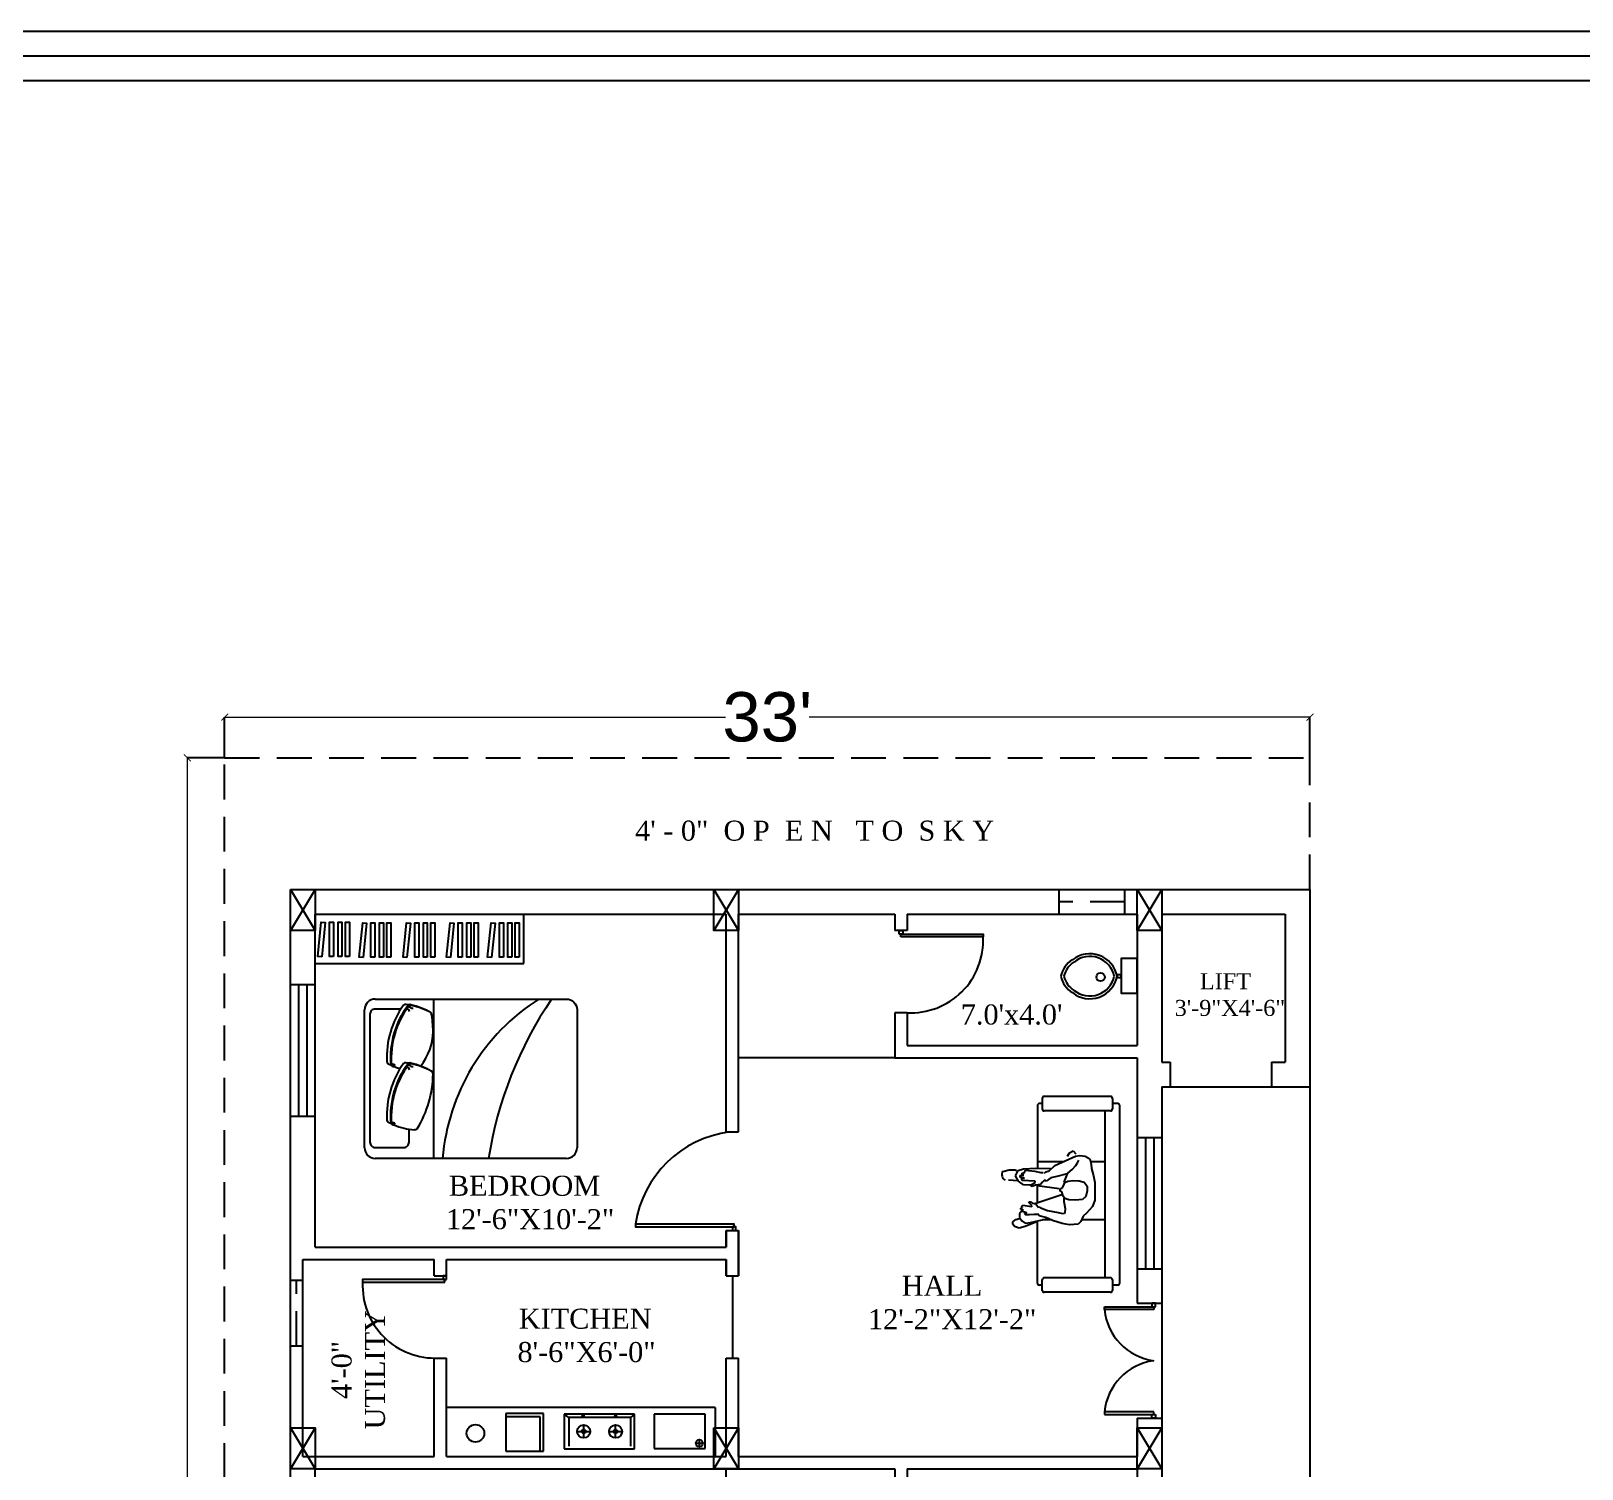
# Model space of a CAD drawing. Header units: inches. Extents: x 572007 to 584304, y -133032 to -127720.
# Drawn here: x 573574 to 574140, y -131733 to -131208 of the extents above; entities that cross this region are included whole.
import ezdxf

# ---------------------------------------------------------------- set-up
doc = ezdxf.new("R2010")
doc.units = ezdxf.units.IN
doc.header["$LTSCALE"] = 2
doc.header["$MEASUREMENT"] = 0
doc.header["$PDSIZE"] = 60727.40515
doc.linetypes.add('HIDDEN', pattern=[9.525, 6.35, -3.175])
doc.styles.add('MtXpl_Times_New_Roma', font='times.ttf')
doc.styles.get("Standard").update_dxf_attribs({"font": 'arial.ttf'})
doc.dimstyles.new('Standard$0', dxfattribs={"dimtxt": 12, "dimasz": 2.5, "dimexe": 0, "dimexo": 0, "dimgap": 0, "dimtad": 0, "dimdec": 1, "dimzin": 0, "dimdsep": 46, "dimlunit": 4, "dimtxsty": 'Standard', "dimblk": 'ARCHTICK', "dimcen": 15.09, "dimclrd": 47, "dimadec": 0, "dimazin": 0, "dimtfac": 1, "dimtdec": 1, "dimtofl": 0, "dimtmove": 0, "dimatfit": 3, "dimldrblk": 'ARCHTICK', "dimfxl": 1, "dimtolj": 1, "dimtzin": 0, "dimlwd": 20, "dimarcsym": 0})

# ---------------------------------------------------------------- blocks, each defined once
blk = doc.blocks.new('_ArchTick')
at = {"color": 0, "linetype": 'ByBlock', "const_width": 0.15}
blk.add_lwpolyline([(-0.5, -0.5), (0.5, 0.5)], dxfattribs=at)
blk = doc.blocks.new('*D16')
at = {"color": 0, "linetype": 'Continuous', "lineweight": -2, "transparency": 16777216}
for p, q in [((573645, -131473.12), (573645, -131458.25)), ((574041, -131473.12), (574041, -131458.25))]:
    blk.add_line(p, q, dxfattribs=at)
at = {"color": 47, "lineweight": 20, "transparency": 16777216}
for p, q in [((573645, -131458.25), (573827.73, -131458.25)), ((574041, -131458.25), (573858.27, -131458.25))]:
    blk.add_line(p, q, dxfattribs=at)
at = {"layer": 'DEFPOINTS', "color": 0, "transparency": 16777216}
for p in [(574041, -131458.25), (573645, -131473.12), (574041, -131473.12)]:
    blk.add_point(p, dxfattribs=at)
at = {"color": 47, "lineweight": 20, "transparency": 16777216, "xscale": 2.5, "yscale": 2.5, "zscale": 2.5, "rotation": 180}
blk.add_blockref('_ArchTick', (573645, -131458.25), dxfattribs=at)
at = {"color": 47, "lineweight": 20, "transparency": 16777216, "xscale": 2.5, "yscale": 2.5, "zscale": 2.5}
blk.add_blockref('_ArchTick', (574041, -131458.25), dxfattribs=at)
at = {"color": 0, "transparency": 16777216, "insert": (573843, -131458.25), "char_height": 12, "attachment_point": 5}
blk.add_mtext("\\A1;{\\H1.5x;33'}", dxfattribs=at)
blk = doc.blocks.new('*D17')
at = {"color": 0, "linetype": 'Continuous', "lineweight": -2, "transparency": 16777216}
for p, q in [((573645, -131473.12), (573631.36, -131473.12)), ((573645, -132193.12), (573631.36, -132193.12))]:
    blk.add_line(p, q, dxfattribs=at)
at = {"color": 47, "lineweight": 20, "transparency": 16777216}
for p, q in [((573631.36, -131473.12), (573631.36, -131817.79)), ((573631.36, -132193.12), (573631.36, -131848.44))]:
    blk.add_line(p, q, dxfattribs=at)
at = {"layer": 'DEFPOINTS', "color": 0, "transparency": 16777216}
for p in [(573645, -131473.12), (573631.36, -132193.12), (573645, -132193.12)]:
    blk.add_point(p, dxfattribs=at)
at = {"color": 47, "lineweight": 20, "transparency": 16777216, "xscale": 2.5, "yscale": 2.5, "zscale": 2.5}
for p, rotation in [((573631.36, -131473.12), 90), ((573631.36, -132193.12), 270)]:
    blk.add_blockref('_ArchTick', p, dxfattribs=dict(at, rotation=rotation))
at = {"color": 0, "transparency": 16777216, "insert": (573631.36, -131833.12), "char_height": 12, "attachment_point": 5, "rotation": 90}
blk.add_mtext("\\A1;{\\H1.5x;60'}", dxfattribs=at)

msp = doc.modelspace()

# ---------------------------------------------------------------- linework, layer by layer
at = {"linetype": 'HIDDEN'}
for p, q in [((573645, -131473.12), (574041, -131473.12)), ((573645, -132193.12), (573645, -131473.12)), ((574041, -131521.12), (574041, -131473.12)), ((573973.5, -131525.62), (573949.5, -131525.62)), ((573671.25, -131687.71), (573671.25, -131663.71))]:
    msp.add_line(p, q, dxfattribs=at)
for p, q in [((573669, -131521.12), (573987, -131521.12)), ((573669, -132193.12), (573669, -131521.12)), ((573987, -131521.12), (574041, -131521.12)), ((574041, -131521.12), (574041, -132193.12)), ((573678, -131530.12), (573828, -131530.12)), ((573678, -131651.62), (573678, -131530.12)), ((573754.12, -131548.12), (573754.12, -131530.12)), ((573828, -131609.8), (573828, -131530.12)), ((573832.5, -131530.12), (573889.5, -131530.12)), ((573832.5, -131609.62), (573832.5, -131530.12)), ((573889.5, -131530.12), (573889.5, -131536.12)), ((573894, -131530.12), (573894, -131536.12)), ((573894, -131530.12), (573978, -131530.12)), ((573978, -131530.12), (573978, -131578.12)), ((573987, -131530.12), (573987, -131584.12)), ((573987, -131530.12), (574032, -131530.12)), ((574032, -131530.12), (574032, -131584.12)), ((573678, -131548.12), (573754.12, -131548.12)), ((573672, -131555.88), (573672, -131603.88)), ((573675, -131555.88), (573675, -131603.88)), ((573699.93, -131561.15, 178.69), (573769.72, -131561.15, 178.69)), ((573721.32, -131619.3, 178.69), (573721.32, -131561.15, 178.69)), ((573696.06, -131615.42, 178.69), (573696.06, -131565.02, 178.69)), ((573696.06, -131615.42, 178.69), (573696.06, -131565.02, 178.69)), ((573773.59, -131564.81, 178.69), (573773.59, -131615.4, 178.69)), ((573889.5, -131566.12), (573889.5, -131582.62)), ((573894, -131566.12), (573894, -131578.12)), ((573894, -131578.12), (573978, -131578.12)), ((573889.5, -131582.62), (573978, -131582.62)), ((573978, -131582.62), (573978, -131672.12)), ((573987, -131584.12), (573990, -131584.12)), ((574027, -131584.12), (574032, -131584.12)), ((573943.34, -131597.36), (573943.34, -131601.24)), ((573968.23, -131596.65), (573944.05, -131596.65)), ((573968.94, -131597.36), (573968.94, -131601.24)), ((573987, -131593.12), (573987, -132109.12)), ((573987, -131593.12), (574041, -131593.12)), ((573941.58, -131600.01), (573941.58, -131622.87)), ((573943.34, -131599.3), (573942.28, -131599.3)), ((573968.23, -131601.95), (573944.05, -131601.95)), ((573966.29, -131662.85), (573966.29, -131601.95)), ((573970.88, -131599.3), (573968.94, -131599.3)), ((573971.59, -131664.79), (573971.59, -131600.01)), ((573669, -131603.88), (573678, -131603.88)), ((573828, -131609.62), (573832.5, -131609.62)), ((573978, -131611.62), (573987, -131611.62)), ((573981, -131611.62), (573981, -131659.62)), ((573984, -131611.62), (573984, -131659.62)), ((573769.72, -131619.3, 178.69), (573699.93, -131619.3, 178.69)), ((573947.89, -131621.89), (573955.47, -131618.51)), ((573952.48, -131618.41), (573953.29, -131617.2)), ((573953.29, -131617.2), (573954.66, -131616.56)), ((573954.66, -131616.56), (573955.62, -131617.61)), ((573955.47, -131618.51), (573957.08, -131618.27)), ((573956.2, -131620.84), (573956.68, -131619.96)), ((573957.08, -131618.27), (573958.94, -131618.43)), ((573958.94, -131618.43), (573960.63, -131619.39)), ((573960.63, -131619.39), (573961.19, -131621.33)), ((573934.52, -131623.66), (573936.45, -131623.1)), ((573935.24, -131625.51), (573935.65, -131625.43)), ((573935.65, -131625.43), (573936.61, -131625.35)), ((573936.05, -131624.63), (573937.02, -131624.47)), ((573936.05, -131625.03), (573936.05, -131624.63)), ((573936.61, -131625.35), (573936.05, -131625.03)), ((573936.45, -131623.1), (573940.96, -131622.86)), ((573936.93, -131624.06), (573937.26, -131623.58)), ((573937.02, -131624.47), (573936.93, -131624.06)), ((573937.26, -131623.58), (573940.64, -131623.98)), ((573940.64, -131623.98), (573942.74, -131624.39)), ((573940.96, -131622.86), (573946.28, -131623.02)), ((573951.04, -131620.48), (573941.58, -131620.48)), ((573942.74, -131624.39), (573943.62, -131624.39)), ((573944.19, -131624.63), (573944.67, -131624.14)), ((573944.67, -131624.14), (573945.88, -131623.82)), ((573945.88, -131623.82), (573947.89, -131621.89)), ((573952.41, -131624.87), (573948.7, -131625.83)), ((573952.01, -131626.16), (573952.65, -131624.63)), ((573952.65, -131624.63), (573954.18, -131623.34)), ((573954.18, -131623.34), (573955.55, -131621.81)), ((573955.55, -131621.81), (573956.2, -131620.84)), ((573966.29, -131620.48), (573960.95, -131620.48)), ((573961.19, -131621.33), (573961.27, -131623.02)), ((573961.27, -131623.02), (573962, -131625.67)), ((573962, -131625.67), (573962.48, -131628.09)), ((573936.45, -131628.98), (573934.6, -131627.53)), ((573936.85, -131626.48), (573935.32, -131626.16)), ((573935.81, -131626.96), (573935.89, -131626.56)), ((573935.97, -131627.36), (573935.81, -131626.96)), ((573935.89, -131626.56), (573936.85, -131626.48)), ((573940.72, -131627.61), (573935.97, -131627.36)), ((573939.03, -131629.06), (573936.45, -131628.98)), ((573939.11, -131628.89), (573940.72, -131628.09)), ((573939.11, -131629.3), (573939.11, -131628.89)), ((573939.67, -131629.54), (573939.11, -131629.3)), ((573940.8, -131629.06), (573939.67, -131629.54)), ((573940.72, -131628.09), (573940.72, -131627.61)), ((573942.74, -131628.81), (573940.8, -131629.06)), ((573949.51, -131630.42), (573941.45, -131629.3)), ((573941.58, -131635.48), (573941.58, -131628.96)), ((573943.46, -131628.01), (573942.74, -131628.81)), ((573944.19, -131627.28), (573943.46, -131628.01)), ((573944.75, -131627.53), (573944.19, -131627.28)), ((573946.44, -131626.32), (573944.75, -131627.53)), ((573948.7, -131625.83), (573946.44, -131626.32)), ((573949.83, -131630.75), (573950.15, -131630.26)), ((573949.91, -131631.23), (573949.83, -131630.75)), ((573950.64, -131631.55), (573949.91, -131631.23)), ((573950.15, -131630.26), (573950.64, -131630.1)), ((573950.64, -131630.1), (573951.04, -131629.3)), ((573951.04, -131629.3), (573951.52, -131628.09)), ((573951.36, -131627.93), (573952.01, -131626.16)), ((573951.52, -131628.09), (573952.65, -131627.53)), ((573952.65, -131627.53), (573954.75, -131627.36)), ((573954.75, -131627.36), (573956.76, -131627.45)), ((573956.76, -131627.45), (573958.61, -131628.01)), ((573958.61, -131628.01), (573959.66, -131629.38)), ((573959.74, -131631.07), (573959.26, -131633.16)), ((573959.66, -131629.38), (573959.74, -131631.07)), ((573962.48, -131628.09), (573962.56, -131634.53)), ((573935.73, -131636.79), (573936.29, -131636.3)), ((573936.13, -131637.35), (573935.73, -131636.79)), ((573936.29, -131636.3), (573939.51, -131636.79)), ((573938.39, -131635.42), (573938.55, -131635.09)), ((573939.59, -131636.54), (573938.39, -131635.42)), ((573938.55, -131635.09), (573939.03, -131635.09)), ((573939.03, -131635.09), (573939.76, -131635.58)), ((573939.51, -131636.79), (573939.59, -131636.54)), ((573939.76, -131635.58), (573940.96, -131635.9)), ((573950.47, -131632.52), (573940.56, -131635.82)), ((573940.96, -131635.9), (573942.01, -131637.19)), ((573942.17, -131636.95), (573943.06, -131637.43)), ((573950.55, -131631.87), (573950.64, -131631.55)), ((573950.96, -131633.08), (573950.55, -131631.87)), ((573951.52, -131633.89), (573950.96, -131633.08)), ((573951.28, -131635.18), (573951.28, -131633.81)), ((573951.76, -131637.67), (573951.28, -131635.18)), ((573952.97, -131634.37), (573951.52, -131633.89)), ((573955.47, -131634.53), (573952.97, -131634.37)), ((573958.05, -131634.29), (573955.47, -131634.53)), ((573959.26, -131633.16), (573958.05, -131634.29)), ((573961.6, -131636.79), (573959.42, -131639.28)), ((573962.56, -131634.53), (573961.6, -131636.79)), ((573936.09, -131638.07), (573935, -131639.52)), ((573935, -131640.89), (573935.89, -131642.1)), ((573935.56, -131637.43), (573936.13, -131637.35)), ((573935.56, -131637.83), (573935.56, -131637.43)), ((573936.45, -131638.24), (573935.56, -131637.83)), ((573935.89, -131642.1), (573937.1, -131642.91)), ((573935.97, -131638.4), (573936.45, -131638.24)), ((573936.05, -131638.64), (573935.97, -131638.4)), ((573937.66, -131639.12), (573936.05, -131638.64)), ((573936.93, -131639.36), (573937.66, -131639.12)), ((573937.1, -131639.85), (573936.93, -131639.36)), ((573938.63, -131639.93), (573937.1, -131639.85)), ((573941.58, -131642.27), (573937.1, -131644.11)), ((573937.1, -131642.91), (573939.03, -131642.66)), ((573940.32, -131639.77), (573938.63, -131639.93)), ((573939.03, -131642.66), (573942.17, -131641.94)), ((573942.09, -131639.77), (573940.32, -131639.77)), ((573941.58, -131664.79), (573941.58, -131642.07)), ((573942.25, -131640.25), (573942.09, -131639.77)), ((573942.17, -131641.94), (573945.07, -131641.3)), ((573944.59, -131640.81), (573942.25, -131640.25)), ((573943.06, -131637.43), (573945.24, -131638.24)), ((573946.25, -131641.67), (573943.4, -131641.67)), ((573947.09, -131641.94), (573944.59, -131640.81)), ((573945.24, -131638.24), (573949.1, -131639.04)), ((573950.55, -131643.07), (573947.09, -131641.94)), ((573949.1, -131639.04), (573950.72, -131639.44)), ((573950.72, -131639.44), (573951.44, -131639.28)), ((573951.44, -131639.28), (573951.68, -131638.88)), ((573951.68, -131638.88), (573951.76, -131637.67)), ((573957.4, -131642.26), (573956.44, -131643.23)), ((573958.21, -131640.41), (573957.4, -131642.26)), ((573966.29, -131641.67), (573957.66, -131641.67)), ((573959.42, -131639.28), (573958.21, -131640.41)), ((573828, -131651.62), (573828, -131645.62)), ((573828, -131651.62), (573828, -131645.62)), ((573828, -131645.62), (573828, -131651.62)), ((573828, -131651.62), (573828, -131645.62)), ((573828, -131645.62), (573832.5, -131645.62)), ((573832.5, -131662.12), (573832.5, -131645.62)), ((573832.5, -131662.12), (573832.5, -131645.62)), ((573832.5, -131645.62), (573832.5, -131662.12)), ((573937.1, -131644.11), (573934.92, -131644.68)), ((573953.21, -131643.47), (573950.55, -131643.07)), ((573956.44, -131643.23), (573953.21, -131643.47)), ((573678, -131651.62), (573828, -131651.62)), ((573673.5, -131656.12), (573721.5, -131656.12)), ((573673.5, -131728.12), (573673.5, -131656.12)), ((573721.5, -131662.12), (573721.5, -131656.12)), ((573726, -131656.12), (573828, -131656.12)), ((573726, -131663.45), (573726, -131656.12)), ((573828, -131662.12), (573828, -131656.12)), ((573828, -131662.12), (573828, -131656.12)), ((573828, -131656.12), (573828, -131662.12)), ((573978, -131659.62), (573987, -131659.62)), ((573669, -131663.71), (573673.5, -131663.71)), ((573721.5, -131662.12), (573726, -131662.12)), ((573721.5, -131662.12), (573726, -131662.12)), ((573828, -131662.12), (573832.5, -131662.12)), ((573830.25, -131662.12), (573830.25, -131692.12)), ((573943.34, -131667.44), (573943.34, -131663.56)), ((573968.23, -131662.85), (573944.05, -131662.85)), ((573968.94, -131663.56), (573968.94, -131667.44)), ((573943.34, -131665.5), (573942.28, -131665.5)), ((573968.23, -131668.15), (573944.05, -131668.15)), ((573970.88, -131665.5), (573968.94, -131665.5)), ((573966, -131674.45), (573966, -131673.45)), ((573966, -131673.45), (573984, -131673.45)), ((573984, -131674.45), (573966, -131674.45)), ((573983.35, -131672.12), (573983.35, -131673.45)), ((573984.65, -131672.12), (573983.35, -131672.12)), ((573983.35, -131673.45), (573984.65, -131673.45)), ((573984, -131673.45), (573984, -131674.45)), ((573984.65, -131673.45), (573984.65, -131672.12)), ((573669, -131687.71), (573673.5, -131687.71)), ((573721.5, -131728.12), (573721.5, -131692.1)), ((573721.5, -131692.12), (573726, -131692.12)), ((573726, -131728.12), (573726, -131692.12)), ((573828, -131728.12), (573828, -131692.12)), ((573828, -131692.12), (573832.5, -131692.12)), ((573832.5, -131728.12), (573832.5, -131692.12)), ((573761.3, -131712.34), (573747.54, -131712.34)), ((573747.54, -131712.34), (573747.54, -131726.09)), ((573761.3, -131712.34), (573747.54, -131712.34)), ((573747.54, -131712.34), (573747.54, -131726.09)), ((573760.11, -131713.64), (573747.54, -131713.64)), ((573747.54, -131713.64), (573747.54, -131726.09)), ((573760.11, -131726.09), (573760.11, -131713.64)), ((573761.3, -131726.09), (573761.3, -131712.34)), ((573761.3, -131726.09), (573761.3, -131712.34)), ((573794.49, -131712.62), (573768.86, -131712.62)), ((573768.86, -131712.62), (573768.86, -131725.32)), ((573794.49, -131725.32), (573794.49, -131712.62)), ((573801.66, -131712.66), (573801.66, -131725.16)), ((573820.33, -131712.66), (573801.66, -131712.66)), ((573820.33, -131725.16), (573820.33, -131712.66)), ((573984, -131711.78), (573966, -131711.78)), ((573966, -131711.78), (573966, -131712.78)), ((573966, -131712.78), (573984, -131712.78)), ((573978, -131714.12), (573978, -131728.12)), ((573983.35, -131714.12), (573983.35, -131712.78)), ((573983.35, -131712.78), (573984.65, -131712.78)), ((573984.65, -131714.12), (573983.35, -131714.12)), ((573984, -131712.78), (573984, -131711.78)), ((573984.65, -131712.78), (573984.65, -131714.12)), ((573773.6, -131718.9), (573775.3, -131718.9)), ((573776, -131718.2), (573776, -131716.5)), ((573776, -131721.3), (573776, -131719.59)), ((573776.69, -131718.9), (573778.39, -131718.9)), ((573785.24, -131718.9), (573786.94, -131718.9)), ((573787.64, -131718.2), (573787.64, -131716.5)), ((573787.64, -131721.3), (573787.64, -131719.59)), ((573788.33, -131718.9), (573790.03, -131718.9)), ((573747.54, -131726.09), (573761.3, -131726.09)), ((573747.54, -131726.09), (573761.3, -131726.09)), ((573747.54, -131726.09), (573760.11, -131726.09)), ((573768.86, -131725.32), (573794.49, -131725.32)), ((573801.66, -131725.16), (573820.33, -131725.16)), ((573673.5, -131728.12), (573721.5, -131728.12)), ((573678, -131732.62), (573889.5, -131732.62)), ((573678, -131875.12), (573678, -131732.62)), ((573726, -131728.12), (573828, -131728.12)), ((573832.5, -131728.12), (573978, -131728.12)), ((573889.5, -131732.62), (573889.5, -131738.62)), ((573894, -131732.62), (573978, -131732.62)), ((573894, -131732.62), (573894, -131738.62)), ((573978, -131732.62), (573978, -131777.62))]:
    msp.add_line(p, q)
at = {"color": 240}
for p, q in [((573678, -131521.12), (573669, -131536.12)), ((573669, -131521.12), (573678, -131536.12)), ((573832.5, -131521.12), (573823.5, -131536.12)), ((573823.5, -131521.12), (573832.5, -131536.12)), ((573987, -131521.12), (573978, -131536.12)), ((573978, -131521.12), (573987, -131536.12)), ((573678, -131717.62), (573669, -131732.62)), ((573669, -131717.62), (573678, -131732.62)), ((573832.5, -131717.62), (573823.5, -131732.62)), ((573823.5, -131717.62), (573832.5, -131732.62)), ((573987, -131717.62), (573978, -131732.62)), ((573978, -131717.62), (573987, -131732.62))]:
    msp.add_line(p, q, dxfattribs=at)
at = {"linetype": 'ByBlock'}
for p, q in [((573949.5, -131530.12), (573949.5, -131521.12)), ((573973.5, -131530.12), (573973.5, -131521.12)), ((573889.5, -131582.62), (573832.5, -131582.62)), ((573990, -131584.12), (573990, -131593.12)), ((574027, -131584.12), (574027, -131593.12)), ((573828, -131777.62), (573828, -131732.62))]:
    msp.add_line(p, q, dxfattribs=at)
at = {"color": 0}
for p, q in [((573894, -131536.12), (573889.5, -131536.12)), ((573669, -131555.88), (573678, -131555.88)), ((573894, -131566.12), (573889.5, -131566.12)), ((573978, -131672.12), (573987, -131672.12)), ((573978, -131714.12), (573987, -131714.12))]:
    msp.add_line(p, q, dxfattribs=at)
at = {"color": 18, "true_color": 0x000000}
for p, q in [((573928.96, -131624.06), (573931.21, -131623.5)), ((573931.21, -131623.5), (573933.39, -131623.42)), ((573933.39, -131623.42), (573933.95, -131623.66)), ((573933.55, -131625.59), (573934.52, -131623.66)), ((573934.6, -131627.53), (573933.55, -131625.59)), ((573935.32, -131626.16), (573935.24, -131625.51)), ((573934.36, -131627.45), (573931.05, -131627.2)), ((573932.58, -131642.42), (573933.71, -131641.54)), ((573932.58, -131643.31), (573932.58, -131642.42)), ((573933.71, -131641.54), (573935, -131641.21)), ((573935, -131639.52), (573935, -131640.89)), ((573933.15, -131644.11), (573932.58, -131643.31)), ((573934.92, -131644.68), (573933.15, -131644.11))]:
    msp.add_line(p, q, dxfattribs=at)
at = {"lineweight": 25}
for p, q in [((573824, -131710.12), (573726, -131710.12)), ((573824, -131710.12), (573824, -131728.12)), ((573770.55, -131713.83), (573768.86, -131712.62)), ((573793.05, -131713.83), (573770.55, -131713.83)), ((573770.55, -131713.83), (573770.55, -131724.26)), ((573794.49, -131712.62), (573793.05, -131713.83)), ((573793.05, -131713.83), (573793.05, -131724.26)), ((573818.2, -131724.49), (573818.2, -131721.91)), ((573816.91, -131723.2), (573819.5, -131723.2))]:
    msp.add_line(p, q, dxfattribs=at)
at = {"color": 7, "linetype": 'Continuous', "lineweight": 25}
for p, q in [((573775.83, -131712.95), (573775.47, -131713.32)), ((573775.62, -131712.99), (573775.51, -131713.1)), ((573775.96, -131713), (573775.52, -131713.44)), ((573776.05, -131713.09), (573775.61, -131713.53)), ((573776.09, -131713.22), (573775.74, -131713.58)), ((573787.72, -131712.91), (573787.37, -131713.26)), ((573787.85, -131712.95), (573787.41, -131713.39)), ((573787.95, -131713.04), (573787.5, -131713.49)), ((573788, -131713.16), (573787.62, -131713.54)), ((573787.98, -131713.36), (573787.82, -131713.52))]:
    msp.add_line(p, q, dxfattribs=at)
for points in [[(574706.17, -132442.87), (572941.9, -132442.87), (572941.9, -131207.88), (574706.17, -131207.88)], [(574697.17, -132433.87), (572950.9, -132433.87), (572950.9, -131216.88), (574697.17, -131216.88)], [(574688.17, -132424.87), (572959.9, -132424.87), (572959.9, -131225.88), (574688.17, -131225.88)], [(573680.4, -131545.74), (573678.97, -131545.59), (573680.27, -131533.08), (573681.7, -131533.23)], [(573684.7, -131545.63), (573683.27, -131545.63), (573683.27, -131533.05), (573684.7, -131533.05)], [(573687.8, -131545.63), (573686.36, -131545.63), (573686.36, -131533.05), (573687.8, -131533.05)], [(573690.5, -131545.63), (573689.06, -131545.63), (573689.06, -131533.05), (573690.5, -131533.05)], [(573695.51, -131545.95), (573694.08, -131545.8), (573695.38, -131533.29), (573696.81, -131533.44)], [(573699.81, -131545.84), (573698.38, -131545.84), (573698.38, -131533.26), (573699.81, -131533.26)], [(573702.91, -131545.84), (573701.47, -131545.84), (573701.47, -131533.26), (573702.91, -131533.26)], [(573705.61, -131545.84), (573704.17, -131545.84), (573704.17, -131533.26), (573705.61, -131533.26)], [(573711.53, -131545.95), (573710.11, -131545.8), (573711.41, -131533.29), (573712.83, -131533.44)], [(573715.84, -131545.84), (573714.4, -131545.84), (573714.4, -131533.26), (573715.84, -131533.26)], [(573718.94, -131545.84), (573717.5, -131545.84), (573717.5, -131533.26), (573718.94, -131533.26)], [(573721.64, -131545.84), (573720.2, -131545.84), (573720.2, -131533.26), (573721.64, -131533.26)], [(573727.36, -131545.95), (573725.94, -131545.8), (573727.24, -131533.29), (573728.66, -131533.44)], [(573731.67, -131545.84), (573730.23, -131545.84), (573730.23, -131533.26), (573731.67, -131533.26)], [(573734.77, -131545.84), (573733.33, -131545.84), (573733.33, -131533.26), (573734.77, -131533.26)], [(573737.47, -131545.84), (573736.03, -131545.84), (573736.03, -131533.26), (573737.47, -131533.26)], [(573742.39, -131545.95), (573740.96, -131545.8), (573742.26, -131533.29), (573743.69, -131533.44)], [(573746.69, -131545.84), (573745.26, -131545.84), (573745.26, -131533.26), (573746.69, -131533.26)], [(573749.79, -131545.84), (573748.36, -131545.84), (573748.36, -131533.26), (573749.79, -131533.26)], [(573752.49, -131545.84), (573751.06, -131545.84), (573751.06, -131533.26), (573752.49, -131533.26)], [(573891.1, -131537.45), (573891.1, -131536.12), (573892.4, -131536.12), (573892.4, -131537.45)], [(573891.75, -131538.45), (573891.75, -131537.45), (573921.75, -131537.45), (573921.75, -131538.45)], [(573978, -131558.93), (573978, -131546.31), (573972.09, -131546.31), (573972.09, -131558.93)], [(573972.09, -131553.26), (573972.09, -131552.32), (573970.67, -131552.32), (573970.67, -131553.26)], [(573830.9, -131644.28), (573830.9, -131643.28), (573794.9, -131643.28), (573794.9, -131644.28)], [(573831.56, -131645.62), (573831.56, -131644.28), (573830.25, -131644.28), (573830.25, -131645.62)], [(573725.35, -131664.45), (573725.35, -131663.45), (573695.35, -131663.45), (573695.35, -131664.45)], [(573726, -131663.45), (573726, -131662.12), (573724.69, -131662.12), (573724.69, -131663.45)]]:
    msp.add_lwpolyline(points, close=True)
at = {"color": 240}
for points in [[(573669, -131521.12), (573678, -131521.12), (573678, -131536.12), (573669, -131536.12)], [(573823.5, -131521.12), (573832.5, -131521.12), (573832.5, -131536.12), (573823.5, -131536.12)], [(573978, -131521.12), (573987, -131521.12), (573987, -131536.12), (573978, -131536.12)], [(573669, -131717.62), (573678, -131717.62), (573678, -131732.62), (573669, -131732.62)], [(573823.5, -131717.62), (573832.5, -131717.62), (573832.5, -131732.62), (573823.5, -131732.62)], [(573978, -131717.62), (573987, -131717.62), (573987, -131732.62), (573978, -131732.62)]]:
    msp.add_lwpolyline(points, close=True, dxfattribs=at)
at = {"elevation": 178.69}
for points in [[(573769.72, -131561.14, -0.414214), (573773.6, -131565.02)], [(573709.31, -131564.76), (573699.95, -131564.76, 0.414214), (573698.02, -131566.7), (573698.02, -131613.34, 0.414214), (573699.95, -131615.28), (573710.34, -131615.28, 0.414214), (573712.27, -131613.34), (573712.27, -131608.59)]]:
    msp.add_lwpolyline(points, format="xyb", dxfattribs=at)
for centre, radius in [((573964.61, -131553.1), 1.53), ((573736.5, -131719.62), 3.2), ((573776, -131718.9), 2.4), ((573776, -131718.9), 0.694), ((573776, -131718.9), 0.175), ((573787.64, -131718.9), 2.4), ((573787.64, -131718.9), 0.694), ((573787.64, -131718.9), 0.175), ((573818.2, -131723.2), 1.29)]:
    msp.add_circle(centre, radius)
at = {"lineweight": 25}
for centre, radius in [((573775.78, -131713.26), 0.317), ((573787.68, -131713.22), 0.322)]:
    msp.add_circle(centre, radius, dxfattribs=at)
for centre, radius, start, end in [((573895.35, -131539.72), 26.43, 267.0809, 2.7411), ((573960.66, -131554.72), 10.15, 10.926, 128.6771), ((573960.68, -131554.71), 9.14, 12.1155, 129.0618), ((573959.5, -131554.88), 9.61, 122.6637, 167.4295), ((573959.47, -131554.76), 8.48, 122.4997, 166.5463), ((573959.5, -131550.7), 9.61, 192.5705, 237.3363), ((573959.47, -131550.82), 8.48, 193.4537, 237.5003), ((573960.66, -131550.87), 10.15, 231.3229, 349.074), ((573960.68, -131550.87), 9.14, 230.9382, 347.8845), ((573699.93, -131565.02, 178.69), 3.88, 90, 180), ((573736.88, -131582.38), 32.72, 144.5347, 182.7776), ((573737.02, -131582.53), 31.54, 142.7537, 184.7498), ((573711.01, -131564.26), 1.16, 81.8224, 132.2394), ((573707.14, -131591.21), 28.39, 79.804, 81.8224), ((573712.67, -131564.32), 1.16, 76.4261, 130.7605), ((573712.92, -131564.6), 1.16, 77.7546, 130.9388), ((573706.27, -131590.83), 28.44, 60.2368, 76.4261), ((573707.14, -131591.21), 28.39, 62.135, 77.7546), ((573800.44, -131625.44, 178.69), 76.15, 122.396, 175.373), ((573882.11, -131641.45, 178.69), 142.56, 145.7176, 171.0633), ((573737.57, -131582.84), 31.81, 143.0504, 184.0952), ((573711.1, -131565.91), 1.41, 8.5289, 81.9605), ((573713.59, -131563.09), 1.41, 204.8285, 278.2602), ((573686.36, -131572.64), 34.67, 359.4556, 10.8592), ((573700.03, -131572.64), 21, 321.8458, 359.1055), ((573736.88, -131603.69), 32.72, 144.5347, 182.7776), ((573704.97, -131583.92), 0.775, 183.2888, 239.9573), ((573715.49, -131565.73), 21.79, 239.9573, 242.9455), ((573737.02, -131603.83), 31.54, 142.7537, 184.7498), ((573706.68, -131584.4), 1.33, 213.8848, 275.5857), ((573737.57, -131604.15), 31.81, 143.0504, 184.0952), ((573706.42, -131586.43), 1.43, 50.2197, 113.4385), ((573706.95, -131584.38), 1.33, 213.8848, 260.877), ((573715.49, -131565.73), 21.79, 246.3055, 251.5167), ((573711.01, -131585.56), 1.16, 81.8224, 132.2394), ((573707.14, -131612.52), 28.39, 79.804, 81.8224), ((573711.1, -131587.22), 1.41, 8.5289, 81.9605), ((573712.67, -131585.62), 1.16, 76.4261, 130.7605), ((573712.92, -131585.9), 1.16, 77.7546, 130.9388), ((573713.59, -131584.39), 1.41, 204.8285, 278.2602), ((573706.27, -131612.13), 28.44, 60.2368, 76.4261), ((573707.14, -131612.52), 28.39, 62.135, 77.7546), ((573682.84, -131588.21), 38.19, 328.0199, 359.6204), ((573719.87, -131588.44), 1.16, 359.1055, 62.135), ((573944.05, -131597.36), 0.706, 90, 180), ((573968.23, -131597.36), 0.706, 0, 90), ((573942.28, -131600.01), 0.706, 90, 180), ((573944.05, -131601.24), 0.706, 180, 270), ((573968.23, -131601.24), 0.706, 270, 0), ((573970.88, -131600.01), 0.706, 0, 90), ((573704.97, -131605.23), 0.775, 183.2888, 239.9573), ((573715.49, -131587.04), 21.79, 239.9573, 242.9455), ((573706.68, -131605.7), 1.33, 213.8848, 275.5857), ((573706.42, -131607.73), 1.43, 50.2197, 113.4385), ((573706.95, -131605.68), 1.33, 213.8848, 260.877), ((573715.49, -131587.04), 21.79, 246.3055, 266.938), ((573714.39, -131607.63), 1.16, 266.938, 316.3756), ((573834.36, -131649.19), 39.9, 97.2792, 171.4744), ((573699.93, -131615.42, 178.69), 3.88, 180, 270), ((573769.72, -131615.42, 178.69), 3.88, 270, 360), ((573721.75, -131665.72), 26.43, 177.2589, 272.9191), ((573942.2, -131664.87), 0.633, 172.931, 277.069), ((573944.05, -131663.56), 0.706, 90, 180), ((573968.23, -131663.56), 0.706, 0, 90), ((573970.88, -131664.79), 0.706, 270, 0), ((573944.05, -131667.44), 0.706, 180, 270), ((573968.23, -131667.44), 0.706, 270, 0), ((573986.96, -131672.25), 21.08, 186.0057, 261.9195), ((573986.96, -131713.98), 21.08, 98.0805, 173.9943)]:
    msp.add_arc(centre, radius, start, end)
at = {"color": 0}
msp.add_arc((573930.75, -131625.29), 2.16, 145.2993, 242.7502, dxfattribs=at)

# ---------------------------------------------------------------- texts
at = {"color": 174, "true_color": 0x0000a3, "style": 'MtXpl_Times_New_Roma'}
for s, height, p in [('4\' - 0"  O P  E N   T O  S K Y', 7.3089, (573794.77, -131503.33)), ('    LIFT', 5.847, (573992, -131557.55)), ("7.0'x4.0'", 7.309, (573913.6, -131570.42)), ('3\'-9"X4\'-6"', 5.8471, (573991.65, -131567.29)), ('BEDROOM', 7.309, (573726.82, -131632.92)), ('12\'-6"X10\'-2"', 7.3089, (573725.74, -131645.11)), ('    HALL', 7.309, (573881, -131669.42)), ('KITCHEN', 7.309, (573752.32, -131681.42)), ('12\'-2"X12\'-2"', 7.3089, (573879.74, -131681.61)), ('8\'-6"X6\'-0"', 7.3089, (573751.85, -131693.61))]:
    msp.add_text(s, height=height, dxfattribs=at).set_placement(p)
for s, p in [('UTILITY', (573703.49, -131718.17)), ('    4\'-0"', (573691.31, -131718.12))]:
    msp.add_text(s, height=7.309, rotation=90, dxfattribs=at).set_placement(p)

# ---------------------------------------------------------------- dimensions: what is measured, and where the dimension line sits
at = {"color": 0}
for p2, distance, picture, middle in [((574041, -131473.12), 14.87, '*D16', (573843, -131458.25)), ((573645, -132193.12), -13.64, '*D17', (573631.36, -131833.12))]:
    dim = msp.add_aligned_dim(p1=(573645, -131473.12), p2=p2, distance=distance, text='{\\H1.5x;<>}', dimstyle='Standard$0', dxfattribs=at)
    dim.commit()
    dim.dimension.update_dxf_attribs({"geometry": picture, "text_midpoint": middle})

doc.saveas('drawing.dxf')
